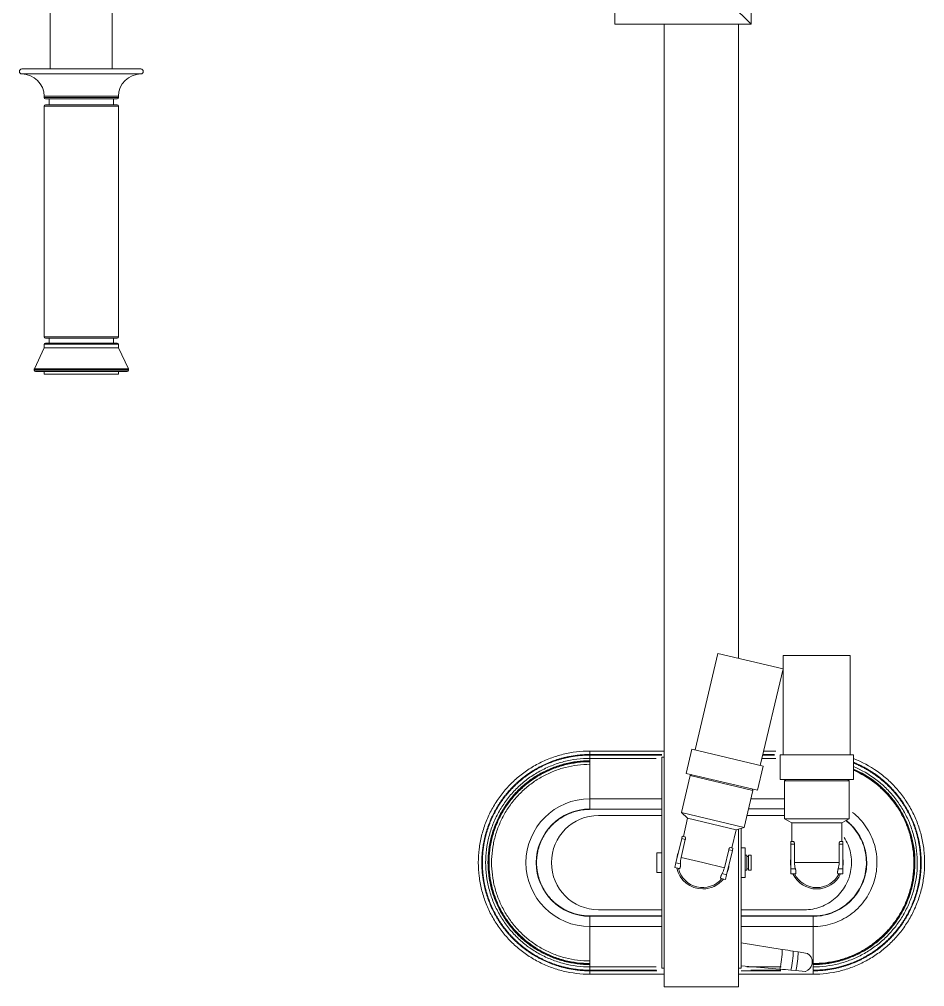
# Model space of a CAD drawing. Header units: millimetres. Extents: x 2179 to 48742, y 3478 to 161002.
# Drawn here: x 25516.3 to 25881.4, y 138452.8 to 138842.8 of the extents above; entities that cross this region are included whole.
import ezdxf

# ---------------------------------------------------------------- set-up
doc = ezdxf.new("R2010")
doc.units = ezdxf.units.MM
doc.layers.add('0-1', color=7, linetype='Continuous', lineweight=9)
doc.layers.add('2966-1_navrh dispozice stroju-HK_02_dwg-1', color=7, linetype='Continuous', lineweight=9, true_color=0x919191)

# ---------------------------------------------------------------- blocks, each defined once
blk = doc.blocks.new('2966-1_navrh dispozice stroju-HK_02_dwg_SE2184-903838-1NP _ stroje')
at = {"layer": '0-1'}
for p, q in [((-540.88, 1737.25), (-796.5, 1737.25)), ((-408.5, 1737.25), (-472.06, 1737.25))]:
    blk.add_line(p, q, dxfattribs=at)
blk = doc.blocks.new('2966-1_navrh dispozice stroju-HK_02_dwg_SE2185-903839-1NP _ stroje')
at = {"layer": '0-1'}
blk.add_line((-796.5, 1707.25), (-408.5, 1707.25), dxfattribs=at)
blk = doc.blocks.new('2966-1_navrh dispozice stroju-HK_02_dwg_SE2183-903840-1NP _ stroje')
at = {"layer": '0-1'}
blk.add_line((-408.5, 1707.25), (-408.5, 1737.25), dxfattribs=at)
for name in ['2966-1_navrh dispozice stroju-HK_02_dwg_SE2184-903838-1NP _ stroje', '2966-1_navrh dispozice stroju-HK_02_dwg_SE2185-903839-1NP _ stroje']:
    blk.add_blockref(name, (0, 0))
blk = doc.blocks.new('2966-1_navrh dispozice stroju-HK_02_dwg_SE2175-903849-1NP _ stroje')
at = {"layer": '0-1', "flags": 128}
for points in [[(-848, 1742.25), (-796.5, 1742.25), (-796.5, 1687.25), (-804.5, 1687.25)], [(-796.5, 1742.25), (-804.5, 1734.25), (-848, 1734.25)], [(-804.5, 1734.25), (-804.5, 1687.25), (-836.5, 1687.25), (-836.5, 1702.25), (-848, 1702.25)]]:
    blk.add_lwpolyline(points, dxfattribs=at)
blk = doc.blocks.new('2966-1_navrh dispozice stroju-HK_02_dwg_SE2172-903852-1NP _ stroje')
at = {"layer": '0-1'}
for p, q in [((-835.5, 1484.65), (-858.5, 1484.65)), ((-778.5, 1484.65), (-803.15, 1484.65))]:
    blk.add_line(p, q, dxfattribs=at)
blk = doc.blocks.new('2966-1_navrh dispozice stroju-HK_02_dwg_SE2171-903853-1NP _ stroje')
at = {"layer": '0-1'}
blk.add_line((-809.48, 1459.65), (-778.5, 1459.65), dxfattribs=at)
blk.add_blockref('2966-1_navrh dispozice stroju-HK_02_dwg_SE2172-903852-1NP _ stroje', (0, 0))
blk = doc.blocks.new('2966-1_navrh dispozice stroju-HK_02_dwg_SE2170-903854-1NP _ stroje')
at = {"layer": '0-1'}
for p, q in [((-778.5, 1448.15), (-778.5, 1496.15)), ((-776.5, 1448.15), (-776.5, 1496.15)), ((-656.5, 1490.65), (-656.5, 1453.65)), ((-766.5, 1486.65), (-766.5, 1457.65)), ((-764, 1457.65), (-764, 1486.65)), ((-670, 1486.65), (-670, 1457.65)), ((-668, 1457.65), (-668, 1486.65)), ((-764, 1485.15), (-766.5, 1485.15)), ((-668, 1485.15), (-670, 1485.15)), ((-766.5, 1459.15), (-764, 1459.15)), ((-670, 1459.15), (-668, 1459.15))]:
    blk.add_line(p, q, dxfattribs=at)
at = {"layer": '0-1', "flags": 128}
for points in [[(-666, 1457.15), (-666, 1487.15), (-667.5, 1487.15), (-667.5, 1457.15), (-666, 1457.15), (-657.6, 1453.2), (-657.6, 1491.11), (-666, 1487.15)], [(-656.5, 1487.15), (-655.5, 1487.15), (-655.5, 1457.15), (-656.5, 1457.15)]]:
    blk.add_lwpolyline(points, dxfattribs=at)
for points in [[(-657.39, 1491.15), (-657.39, 1453.15), (-657, 1453.15), (-657, 1491.15)], [(-767.5, 1487.15), (-767, 1487.15), (-767, 1457.15), (-767.5, 1457.15)], [(-670.5, 1457.15), (-670.5, 1487.15), (-763.5, 1487.15), (-763.5, 1457.15)]]:
    blk.add_lwpolyline(points, close=True, dxfattribs=at)
at = {"layer": '0-1'}
for centre, radius, start, end in [((-777.5, 1496.15), 1, 0, 180), ((-767.5, 1496.15), 9, 180, 270), ((-657.39, 1490.65), 0.5, 90, 115.2011), ((-657, 1490.65), 0.5, 0, 90), ((-767, 1486.65), 0.5, 360, 90), ((-763.5, 1486.65), 0.5, 90, 180), ((-670.5, 1486.65), 0.5, 0, 90), ((-667.5, 1486.65), 0.5, 90, 180), ((-767.5, 1448.15), 9, 90, 180), ((-767, 1457.65), 0.5, 270, 360), ((-763.5, 1457.65), 0.5, 180, 270), ((-670.5, 1457.65), 0.5, 270, 0), ((-667.5, 1457.65), 0.5, 180, 270), ((-657.39, 1453.65), 0.5, 244.7989, 270), ((-657, 1453.65), 0.5, 270, 0), ((-777.5, 1448.15), 1, 180, 0)]:
    blk.add_arc(centre, radius, start, end, dxfattribs=at)
blk = doc.blocks.new('2966-1_navrh dispozice stroju-HK_02_dwg_SE2169-903855-1NP _ stroje')
at = {"layer": '0-1', "flags": 128}
blk.add_lwpolyline([(-502, 1755.25), (-542, 1755.25), (-542, 1782.25), (-502, 1782.25)], dxfattribs=at)
blk = doc.blocks.new('2966-1_navrh dispozice stroju-HK_02_dwg_SE2168-903856-1NP _ stroje')
at = {"layer": '0-1', "flags": 128}
blk.add_lwpolyline([(-502, 1783.5), (-492, 1783.5), (-492, 1754), (-502, 1754)], close=True, dxfattribs=at)
blk = doc.blocks.new('2966-1_navrh dispozice stroju-HK_02_dwg_SE2167-903857-1NP _ stroje')
at = {"layer": '0-1'}
for start, end in [(81.2584, 98.7416), (360, 64.9384), (295.0616, 360), (261.2584, 278.7416)]:
    blk.add_arc((-458.5, 1768.75), 10.62, start, end, dxfattribs=at)
blk = doc.blocks.new('2966-1_navrh dispozice stroju-HK_02_dwg_SE2166-903858-1NP _ stroje')
at = {"layer": '0-1'}
for p, q in [((-491.5, 1781.75), (-492, 1781.25)), ((-456, 1760.12), (-456, 1758.25)), ((-492, 1756.25), (-491.5, 1755.75))]:
    blk.add_line(p, q, dxfattribs=at)
at = {"layer": '0-1', "flags": 128}
for points in [[(-476.2, 1781.75), (-491.5, 1781.75), (-491.5, 1755.75), (-476.2, 1755.75)], [(-474.5, 1758.7), (-476.2, 1755.75), (-476.2, 1781.75), (-474.5, 1778.8)], [(-467, 1758.7), (-474.5, 1758.7), (-474.5, 1778.8), (-467, 1778.8)], [(-466, 1779.25), (-467, 1779.25), (-467, 1778.18)], [(-456, 1779.25), (-466, 1779.25), (-466, 1777.74), (-458.5, 1777.74), (-458.5, 1759.77), (-466, 1759.77), (-466, 1758.25), (-467, 1758.25), (-467, 1759.33)], [(-456, 1777.39), (-456, 1779.25), (-454, 1779.25), (-454, 1777.39)], [(-454, 1760.12), (-454, 1758.25), (-456, 1758.25), (-466, 1758.25)]]:
    blk.add_lwpolyline(points, dxfattribs=at)
at = {"layer": '0-1'}
for radius, start, end in [(8.99, 73.847, 90), (10.05, 296.6001, 63.3999), (8.99, 270, 286.153)]:
    blk.add_arc((-458.5, 1768.75), radius, start, end, dxfattribs=at)
for points, knots in [([(-467, 1778.18), (-467, 1778.15), (-466.99, 1778.1), (-466.96, 1778.06), (-466.93, 1778.02), (-466.9, 1778), (-466.86, 1777.97), (-466.83, 1777.94), (-466.79, 1777.92), (-466.75, 1777.9), (-466.71, 1777.88), (-466.67, 1777.87), (-466.63, 1777.85), (-466.59, 1777.83), (-466.55, 1777.82), (-466.51, 1777.81), (-466.47, 1777.8), (-466.43, 1777.79), (-466.39, 1777.78), (-466.34, 1777.77), (-466.3, 1777.76), (-466.26, 1777.76), (-466.22, 1777.75), (-466.17, 1777.75), (-466.13, 1777.74), (-466.07, 1777.74), (-466.03, 1777.74), (-466, 1777.74)], [0, 0, 0, 0, 0.073965, 0.110985, 0.148017, 0.185056, 0.222097, 0.259139, 0.296181, 0.333224, 0.370267, 0.40731, 0.444353, 0.481396, 0.51844, 0.555483, 0.592526, 0.629569, 0.666612, 0.703656, 0.740699, 0.777742, 0.814786, 0.851829, 0.888872, 0.925916, 1, 1, 1, 1]), ([(-456, 1777.39), (-455.98, 1777.38), (-455.94, 1777.37), (-455.9, 1777.36), (-455.86, 1777.35), (-455.82, 1777.34), (-455.79, 1777.33), (-455.75, 1777.32), (-455.72, 1777.31), (-455.68, 1777.3), (-455.65, 1777.29), (-455.61, 1777.28), (-455.58, 1777.27), (-455.54, 1777.27), (-455.5, 1777.26), (-455.47, 1777.25), (-455.43, 1777.24), (-455.4, 1777.24), (-455.36, 1777.23), (-455.32, 1777.22), (-455.29, 1777.22), (-455.25, 1777.21), (-455.22, 1777.2), (-455.18, 1777.2), (-455.14, 1777.19), (-455.11, 1777.19), (-455.07, 1777.18), (-455.03, 1777.18), (-455, 1777.17), (-454.96, 1777.17), (-454.92, 1777.16), (-454.89, 1777.16), (-454.85, 1777.15), (-454.81, 1777.15), (-454.78, 1777.15), (-454.74, 1777.15), (-454.7, 1777.14), (-454.67, 1777.14), (-454.63, 1777.14), (-454.59, 1777.14), (-454.56, 1777.14), (-454.52, 1777.14), (-454.48, 1777.14), (-454.45, 1777.15), (-454.41, 1777.15), (-454.37, 1777.15), (-454.34, 1777.16), (-454.3, 1777.16), (-454.27, 1777.17), (-454.23, 1777.18), (-454.19, 1777.19), (-454.16, 1777.2), (-454.13, 1777.22), (-454.09, 1777.24), (-454.06, 1777.26), (-454.04, 1777.28), (-454.01, 1777.32), (-454, 1777.36), (-454, 1777.39)], [0, 0, 0, 0, 0.034487, 0.05173, 0.068973, 0.086216, 0.10346, 0.120703, 0.137946, 0.15519, 0.172433, 0.189676, 0.206919, 0.224163, 0.241406, 0.258649, 0.275893, 0.293136, 0.310379, 0.327623, 0.344866, 0.362109, 0.379353, 0.396596, 0.413839, 0.431082, 0.448326, 0.465569, 0.482812, 0.500056, 0.517299, 0.534542, 0.551786, 0.569029, 0.586272, 0.603516, 0.620759, 0.638002, 0.655246, 0.672489, 0.689732, 0.706975, 0.724219, 0.741462, 0.758705, 0.775948, 0.793192, 0.810435, 0.827678, 0.84492, 0.862162, 0.879404, 0.896644, 0.913882, 0.931115, 0.948337, 0.965551, 1, 1, 1, 1]), ([(-466, 1759.77), (-466.03, 1759.77), (-466.08, 1759.77), (-466.14, 1759.76), (-466.18, 1759.76), (-466.22, 1759.76), (-466.27, 1759.75), (-466.31, 1759.74), (-466.36, 1759.74), (-466.4, 1759.73), (-466.44, 1759.72), (-466.49, 1759.71), (-466.53, 1759.69), (-466.57, 1759.68), (-466.62, 1759.67), (-466.66, 1759.65), (-466.7, 1759.63), (-466.74, 1759.61), (-466.78, 1759.59), (-466.82, 1759.57), (-466.85, 1759.55), (-466.89, 1759.52), (-466.92, 1759.49), (-466.95, 1759.46), (-466.99, 1759.41), (-467, 1759.36), (-467, 1759.33)], [0, 0, 0, 0, 0.076937, 0.115407, 0.153875, 0.192344, 0.230813, 0.269282, 0.307751, 0.34622, 0.384689, 0.423158, 0.461626, 0.500095, 0.538564, 0.577033, 0.615501, 0.65397, 0.692438, 0.730906, 0.769373, 0.807839, 0.846302, 0.884757, 0.923197, 1, 1, 1, 1]), ([(-454, 1760.12), (-454, 1760.15), (-454.01, 1760.19), (-454.04, 1760.23), (-454.07, 1760.25), (-454.1, 1760.27), (-454.13, 1760.29), (-454.16, 1760.31), (-454.2, 1760.32), (-454.24, 1760.33), (-454.27, 1760.34), (-454.31, 1760.35), (-454.35, 1760.35), (-454.38, 1760.36), (-454.42, 1760.36), (-454.46, 1760.36), (-454.49, 1760.36), (-454.53, 1760.37), (-454.57, 1760.37), (-454.61, 1760.37), (-454.64, 1760.37), (-454.68, 1760.36), (-454.72, 1760.36), (-454.76, 1760.36), (-454.79, 1760.36), (-454.83, 1760.36), (-454.87, 1760.35), (-454.9, 1760.35), (-454.94, 1760.34), (-454.98, 1760.34), (-455.02, 1760.34), (-455.05, 1760.33), (-455.09, 1760.33), (-455.13, 1760.32), (-455.16, 1760.31), (-455.2, 1760.31), (-455.24, 1760.3), (-455.27, 1760.3), (-455.31, 1760.29), (-455.35, 1760.28), (-455.38, 1760.27), (-455.42, 1760.27), (-455.46, 1760.26), (-455.49, 1760.25), (-455.53, 1760.24), (-455.57, 1760.24), (-455.6, 1760.23), (-455.64, 1760.22), (-455.68, 1760.21), (-455.71, 1760.2), (-455.75, 1760.19), (-455.79, 1760.18), (-455.82, 1760.17), (-455.86, 1760.16), (-455.89, 1760.15), (-455.94, 1760.14), (-455.98, 1760.13), (-456, 1760.12)], [0, 0, 0, 0, 0.035045, 0.052564, 0.070094, 0.087631, 0.105172, 0.122716, 0.14026, 0.157805, 0.175351, 0.192896, 0.210442, 0.227988, 0.245534, 0.263079, 0.280625, 0.298171, 0.315717, 0.333263, 0.350808, 0.368354, 0.3859, 0.403446, 0.420991, 0.438537, 0.456083, 0.473629, 0.491174, 0.50872, 0.526266, 0.543812, 0.561357, 0.578903, 0.596449, 0.613995, 0.63154, 0.649086, 0.666632, 0.684178, 0.701723, 0.719269, 0.736815, 0.75436, 0.771906, 0.789452, 0.806997, 0.824543, 0.842089, 0.859635, 0.87718, 0.894726, 0.912272, 0.929817, 0.947363, 0.964909, 1, 1, 1, 1])]:
    blk.add_open_spline(points, degree=3, knots=knots, dxfattribs=at)
blk.add_blockref('2966-1_navrh dispozice stroju-HK_02_dwg_SE2167-903857-1NP _ stroje', (0, 0))
blk = doc.blocks.new('2966-1_navrh dispozice stroju-HK_02_dwg_SE2158-903859-1NP _ stroje')
at = {"layer": '0-1'}
for points, knots in [([(-443.08, 1782.43), (-444.79, 1784.17), (-447.8, 1786.33), (-452.36, 1788.11), (-455.96, 1788.84), (-459.63, 1788.96), (-463.27, 1788.46), (-467.94, 1786.99), (-471.09, 1785.02), (-472.9, 1783.4)], [0, 0, 0, 0, 0.222222, 0.333333, 0.444444, 0.555556, 0.666667, 0.777778, 1, 1, 1, 1]), ([(-436.87, 1767.25), (-436.86, 1769.5), (-437.39, 1772.86), (-439.52, 1778.06), (-441.5, 1780.83), (-443.08, 1782.43)], [0, 0, 0, 0, 0.4, 0.6, 1, 1, 1, 1])]:
    blk.add_open_spline(points, degree=3, knots=knots, dxfattribs=at)
blk.add_open_spline([(-472.9, 1783.4), (-473.4, 1782.96), (-474.36, 1782.02), (-475.22, 1781), (-475.63, 1780.48)], degree=3, dxfattribs=at)
blk = doc.blocks.new('2966-1_navrh dispozice stroju-HK_02_dwg_SE2159-903860-1NP _ stroje')
at = {"layer": '0-1'}
for p, q in [((-437, 1738.25), (-437, 1767.25)), ((-437, 1677.25), (-437, 1706.25))]:
    blk.add_line(p, q, dxfattribs=at)
blk = doc.blocks.new('2966-1_navrh dispozice stroju-HK_02_dwg_SE2160-903861-1NP _ stroje')
at = {"layer": '0-1'}
for p, q in [((-436.87, 1738.25), (-436.87, 1767.25)), ((-436.87, 1677.25), (-436.87, 1706.25))]:
    blk.add_line(p, q, dxfattribs=at)
blk = doc.blocks.new('2966-1_navrh dispozice stroju-HK_02_dwg_SE2161-903862-1NP _ stroje')
at = {"layer": '0-1'}
for p, q in [((-432.73, 1767.25), (-432.73, 1738.25)), ((-432.73, 1706.25), (-432.73, 1677.25))]:
    blk.add_line(p, q, dxfattribs=at)
blk = doc.blocks.new('2966-1_navrh dispozice stroju-HK_02_dwg_SE2162-903863-1NP _ stroje')
at = {"layer": '0-1'}
for p, q in [((-416.46, 1740.48), (-416.46, 1754.36)), ((-416.46, 1677.25), (-416.46, 1704.03))]:
    blk.add_line(p, q, dxfattribs=at)
blk = doc.blocks.new('2966-1_navrh dispozice stroju-HK_02_dwg_SE2163-903864-1NP _ stroje')
at = {"layer": '0-1'}
for p, q in [((-415.14, 1754.3), (-415.14, 1742.12)), ((-415.14, 1704.15), (-415.14, 1677.25))]:
    blk.add_line(p, q, dxfattribs=at)
blk = doc.blocks.new('2966-1_navrh dispozice stroju-HK_02_dwg_SE2164-903865-1NP _ stroje')
at = {"layer": '0-1'}
for p, q in [((-414.9, 1738.25), (-414.9, 1754.29)), ((-414.9, 1677.25), (-414.9, 1704.27))]:
    blk.add_line(p, q, dxfattribs=at)
blk = doc.blocks.new('2966-1_navrh dispozice stroju-HK_02_dwg_SE2165-903866-1NP _ stroje')
at = {"layer": '0-1'}
for p, q in [((-413.5, 1737.25), (-413.5, 1767.25)), ((-413.5, 1677.25), (-413.5, 1707.25))]:
    blk.add_line(p, q, dxfattribs=at)
blk = doc.blocks.new('2966-1_navrh dispozice stroju-HK_02_dwg_SE2157-903867-1NP _ stroje')
at = {"layer": '0-1'}
for p, q in [((-414.9, 1767.25), (-413.5, 1767.25)), ((-484.27, 1742.22), (-484.27, 1755.75)), ((-503.5, 1752.24), (-503.5, 1747.29)), ((-502.1, 1751.74), (-502.1, 1746.96)), ((-501.86, 1746.9), (-501.86, 1751.74)), ((-500.55, 1752.21), (-500.55, 1746.59)), ((-484.27, 1677.25), (-484.27, 1706.25)), ((-414.9, 1677.25), (-413.5, 1677.25))]:
    blk.add_line(p, q, dxfattribs=at)
at = {"layer": '0-1', "flags": 128}
for points in [[(-437, 1767.25), (-436.87, 1767.25), (-432.73, 1767.25), (-416.46, 1767.25), (-415.14, 1767.25)], [(-480.14, 1755.75), (-480.14, 1741.24), (-480, 1755.75)], [(-502.1, 1706.25), (-502.1, 1677.25), (-503.5, 1677.25), (-503.5, 1707.25)], [(-500.55, 1677.25), (-501.86, 1677.25), (-501.86, 1706.25)], [(-500.55, 1704.03), (-500.55, 1677.25), (-484.27, 1677.25), (-480, 1677.25), (-480.14, 1677.25), (-480, 1706.25), (-480, 1677.25)], [(-437, 1677.25), (-436.87, 1677.25), (-432.73, 1677.25), (-416.46, 1677.25), (-415.14, 1677.25)]]:
    blk.add_lwpolyline(points, dxfattribs=at)
at = {"layer": '0-1'}
for radius, end in [(25.77, 0), (21.64, 360)]:
    blk.add_arc((-458.5, 1677.25), radius, 180, end, dxfattribs=at)
for points, degree, knots in [([(-413.5, 1767.25), (-413.5, 1770.87), (-414.16, 1776.29), (-416.31, 1783.2), (-418.53, 1788.16), (-421.33, 1792.81), (-424.67, 1797.09), (-428.5, 1800.94), (-432.77, 1804.3), (-437.41, 1807.13), (-442.35, 1809.37), (-447.53, 1811.01), (-452.86, 1812.01), (-458.28, 1812.36), (-463.71, 1812.06), (-469.05, 1811.11), (-474.25, 1809.53), (-479.21, 1807.33), (-483.88, 1804.55), (-488.18, 1801.23), (-492.04, 1797.42), (-496.55, 1791.75), (-499.13, 1786.94), (-500.44, 1783.57)], 3, [0, 0, 0, 0, 0.086957, 0.130435, 0.173913, 0.217391, 0.26087, 0.304348, 0.347826, 0.391304, 0.434783, 0.478261, 0.521739, 0.565217, 0.608696, 0.652174, 0.695652, 0.73913, 0.782609, 0.826087, 0.869565, 0.913043, 1, 1, 1, 1]), ([(-414.9, 1767.25), (-414.9, 1771.19), (-416.07, 1777.63), (-417.62, 1782.64), (-419.75, 1787.42), (-422.45, 1791.91), (-425.66, 1796.05), (-429.34, 1799.77), (-433.44, 1803.03), (-437.9, 1805.77), (-442.65, 1807.96), (-447.64, 1809.56), (-452.78, 1810.56), (-458, 1810.93), (-463.23, 1810.68), (-468.39, 1809.8), (-473.41, 1808.31), (-478.22, 1806.23), (-482.74, 1803.59), (-486.92, 1800.43), (-490.68, 1796.79), (-493.98, 1792.73), (-497.48, 1787.19), (-498.95, 1783.54)], 2, [0, 0, 0, 0.065217, 0.108696, 0.152174, 0.195652, 0.23913, 0.282609, 0.326087, 0.369565, 0.413043, 0.456522, 0.5, 0.543478, 0.586956, 0.630435, 0.673913, 0.717391, 0.76087, 0.804348, 0.847826, 0.891304, 0.934783, 1, 1, 1]), ([(-498.69, 1783.53), (-497.23, 1787.16), (-493.74, 1792.65), (-490.45, 1796.68), (-486.71, 1800.29), (-482.55, 1803.43), (-478.05, 1806.05), (-473.28, 1808.11), (-468.28, 1809.58), (-463.15, 1810.45), (-457.96, 1810.69), (-452.77, 1810.31), (-447.66, 1809.32), (-442.71, 1807.72), (-437.98, 1805.54), (-433.55, 1802.81), (-429.48, 1799.57), (-425.82, 1795.87), (-422.63, 1791.76), (-419.96, 1787.29), (-417.84, 1782.54), (-416.3, 1777.57), (-415.14, 1771.17), (-415.14, 1767.25)], 2, [0, 0, 0, 0.065217, 0.108696, 0.152174, 0.195652, 0.23913, 0.282609, 0.326087, 0.369565, 0.413044, 0.456522, 0.5, 0.543478, 0.586957, 0.630435, 0.673913, 0.717391, 0.76087, 0.804348, 0.847826, 0.891304, 0.934783, 1, 1, 1]), ([(-416.46, 1767.25), (-416.46, 1770.75), (-417.12, 1775.99), (-419.27, 1782.66), (-421.49, 1787.43), (-424.29, 1791.87), (-427.61, 1795.94), (-431.42, 1799.56), (-435.65, 1802.68), (-440.24, 1805.25), (-445.11, 1807.22), (-450.18, 1808.58), (-455.39, 1809.29), (-460.65, 1809.35), (-465.87, 1808.76), (-470.97, 1807.52), (-475.89, 1805.66), (-480.53, 1803.19), (-484.83, 1800.17), (-488.72, 1796.64), (-493.28, 1791.32), (-495.92, 1786.74), (-497.27, 1783.52)], 3, [0, 0, 0, 0, 0.090909, 0.136364, 0.181818, 0.227273, 0.272727, 0.318182, 0.363636, 0.409091, 0.454545, 0.5, 0.545455, 0.590909, 0.636364, 0.681818, 0.727273, 0.772727, 0.818182, 0.863636, 0.909091, 1, 1, 1, 1]), ([(-496.23, 1783.55), (-494.88, 1786.68), (-492.27, 1791.11), (-487.78, 1796.25), (-483.96, 1799.65), (-479.75, 1802.56), (-475.21, 1804.92), (-470.41, 1806.7), (-465.43, 1807.87), (-460.34, 1808.42), (-455.23, 1808.33), (-450.16, 1807.61), (-445.22, 1806.26), (-440.49, 1804.31), (-436.04, 1801.8), (-431.93, 1798.75), (-428.23, 1795.21), (-425, 1791.24), (-422.28, 1786.9), (-420.13, 1782.26), (-418.04, 1775.77), (-417.4, 1770.66), (-417.4, 1767.25)], 3, [0, 0, 0, 0, 0.090909, 0.136364, 0.181818, 0.227273, 0.272727, 0.318182, 0.363636, 0.409091, 0.454545, 0.5, 0.545455, 0.590909, 0.636364, 0.681818, 0.727273, 0.772727, 0.818182, 0.863636, 0.909091, 1, 1, 1, 1]), ([(-495.93, 1783.56), (-494.58, 1786.66), (-491.97, 1791.05), (-487.5, 1796.13), (-483.7, 1799.5), (-479.52, 1802.37), (-475.01, 1804.71), (-470.25, 1806.46), (-465.3, 1807.61), (-460.25, 1808.14), (-455.18, 1808.05), (-450.15, 1807.32), (-445.26, 1805.98), (-440.56, 1804.04), (-436.15, 1801.54), (-432.07, 1798.51), (-428.41, 1794.99), (-425.21, 1791.05), (-422.52, 1786.75), (-420.38, 1782.14), (-418.31, 1775.7), (-417.68, 1770.63), (-417.68, 1767.25)], 3, [0, 0, 0, 0, 0.090909, 0.136364, 0.181818, 0.227273, 0.272727, 0.318182, 0.363636, 0.409091, 0.454545, 0.5, 0.545455, 0.590909, 0.636364, 0.681818, 0.727273, 0.772727, 0.818182, 0.863636, 0.909091, 1, 1, 1, 1]), ([(-495.76, 1783.57), (-494.41, 1786.65), (-491.81, 1791.02), (-487.36, 1796.07), (-483.57, 1799.42), (-479.4, 1802.27), (-474.9, 1804.59), (-470.16, 1806.33), (-465.23, 1807.47), (-460.2, 1808), (-455.15, 1807.89), (-450.15, 1807.17), (-445.27, 1805.83), (-440.6, 1803.89), (-436.21, 1801.4), (-432.15, 1798.38), (-428.51, 1794.88), (-425.32, 1790.96), (-422.64, 1786.67), (-420.51, 1782.08), (-418.46, 1775.66), (-417.83, 1770.62), (-417.83, 1767.25)], 3, [0, 0, 0, 0, 0.090909, 0.136364, 0.181818, 0.227273, 0.272727, 0.318182, 0.363636, 0.409091, 0.454545, 0.5, 0.545455, 0.590909, 0.636364, 0.681818, 0.727273, 0.772727, 0.818182, 0.863636, 0.909091, 1, 1, 1, 1]), ([(-478.77, 1783.16), (-477.13, 1785.26), (-474.18, 1788.01), (-469.55, 1790.65), (-465.81, 1792.07), (-461.9, 1792.9), (-457.9, 1793.12), (-453.92, 1792.72), (-450.05, 1791.71), (-446.38, 1790.11), (-443, 1787.97), (-440, 1785.34), (-437.43, 1782.27), (-435.37, 1778.84), (-433.35, 1773.9), (-432.73, 1769.91), (-432.73, 1767.25)], 3, [0, 0, 0, 0, 0.125, 0.1875, 0.25, 0.3125, 0.375, 0.4375, 0.5, 0.5625, 0.625, 0.6875, 0.75, 0.8125, 0.875, 1, 1, 1, 1]), ([(-475.21, 1780.79), (-473.62, 1782.75), (-470.72, 1785.26), (-466.17, 1787.46), (-462.52, 1788.49), (-458.74, 1788.86), (-454.96, 1788.57), (-451.29, 1787.63), (-447.84, 1786.05), (-444.71, 1783.89), (-442.02, 1781.23), (-439.83, 1778.13), (-437.67, 1773.55), (-437, 1769.77), (-437, 1767.25)], 3, [0, 0, 0, 0, 0.142857, 0.214286, 0.285714, 0.357143, 0.428571, 0.5, 0.571429, 0.642857, 0.714286, 0.785714, 0.857143, 1, 1, 1, 1]), ([(-503.5, 1677.25), (-503.5, 1673.63), (-502.84, 1668.19), (-500.68, 1661.26), (-498.44, 1656.29), (-495.63, 1651.63), (-492.27, 1647.34), (-488.41, 1643.49), (-484.13, 1640.13), (-479.47, 1637.31), (-474.5, 1635.08), (-469.3, 1633.46), (-463.94, 1632.47), (-458.5, 1632.14), (-453.06, 1632.47), (-447.71, 1633.46), (-442.51, 1635.08), (-437.54, 1637.31), (-432.88, 1640.13), (-428.59, 1643.49), (-424.74, 1647.34), (-421.38, 1651.63), (-418.56, 1656.29), (-416.32, 1661.26), (-414.16, 1668.19), (-413.5, 1673.63), (-413.5, 1677.25)], 3, [0, 0, 0, 0, 0.076923, 0.115385, 0.153846, 0.192308, 0.230769, 0.269231, 0.307692, 0.346154, 0.384615, 0.423077, 0.461538, 0.5, 0.538462, 0.576923, 0.615385, 0.653846, 0.692308, 0.730769, 0.769231, 0.807692, 0.846154, 0.884615, 0.923077, 1, 1, 1, 1]), ([(-502.1, 1677.25), (-502.1, 1673.29), (-500.91, 1666.8), (-499.34, 1661.77), (-497.18, 1656.95), (-494.45, 1652.44), (-491.2, 1648.29), (-487.47, 1644.56), (-483.31, 1641.31), (-478.8, 1638.58), (-473.99, 1636.41), (-468.95, 1634.84), (-463.77, 1633.89), (-458.5, 1633.57), (-453.24, 1633.89), (-448.05, 1634.84), (-443.01, 1636.41), (-438.2, 1638.58), (-433.69, 1641.31), (-429.54, 1644.56), (-425.81, 1648.29), (-422.55, 1652.44), (-419.82, 1656.95), (-417.66, 1661.77), (-416.09, 1666.8), (-414.9, 1673.29), (-414.9, 1677.25)], 2, [0, 0, 0, 0.057692, 0.096154, 0.134615, 0.173077, 0.211538, 0.25, 0.288462, 0.326923, 0.365385, 0.403846, 0.442308, 0.480769, 0.519231, 0.557692, 0.596154, 0.634615, 0.673077, 0.711538, 0.75, 0.788462, 0.826923, 0.865385, 0.903846, 0.942308, 1, 1, 1]), ([(-415.14, 1677.25), (-415.14, 1673.31), (-416.32, 1666.86), (-417.88, 1661.85), (-420.04, 1657.07), (-422.75, 1652.58), (-425.98, 1648.45), (-429.69, 1644.74), (-433.82, 1641.5), (-438.31, 1638.79), (-443.1, 1636.64), (-448.11, 1635.07), (-453.27, 1634.13), (-458.5, 1633.81), (-463.74, 1634.13), (-468.9, 1635.07), (-473.91, 1636.64), (-478.69, 1638.79), (-483.18, 1641.5), (-487.31, 1644.74), (-491.02, 1648.45), (-494.25, 1652.58), (-496.97, 1657.07), (-499.12, 1661.85), (-500.68, 1666.86), (-501.86, 1673.31), (-501.86, 1677.25)], 2, [0, 0, 0, 0.057692, 0.096154, 0.134615, 0.173077, 0.211538, 0.25, 0.288462, 0.326923, 0.365385, 0.403846, 0.442308, 0.480769, 0.519231, 0.557692, 0.596154, 0.634615, 0.673077, 0.711538, 0.75, 0.788462, 0.826923, 0.865385, 0.903846, 0.942308, 1, 1, 1]), ([(-500.55, 1677.25), (-500.55, 1673.73), (-499.88, 1668.45), (-497.7, 1661.74), (-495.44, 1656.95), (-492.61, 1652.48), (-489.23, 1648.4), (-485.37, 1644.77), (-481.09, 1641.66), (-476.45, 1639.11), (-471.53, 1637.16), (-466.4, 1635.85), (-461.15, 1635.18), (-455.85, 1635.18), (-450.6, 1635.85), (-445.48, 1637.16), (-440.55, 1639.11), (-435.91, 1641.66), (-431.63, 1644.77), (-427.77, 1648.4), (-424.4, 1652.48), (-421.56, 1656.95), (-419.31, 1661.74), (-417.13, 1668.45), (-416.46, 1673.73), (-416.46, 1677.25)], 3, [0, 0, 0, 0, 0.08, 0.12, 0.16, 0.2, 0.24, 0.28, 0.32, 0.36, 0.4, 0.44, 0.48, 0.52, 0.56, 0.6, 0.64, 0.68, 0.72, 0.76, 0.8, 0.84, 0.88, 0.92, 1, 1, 1, 1]), ([(-417.4, 1677.25), (-417.4, 1673.81), (-418.06, 1668.65), (-420.19, 1662.08), (-422.39, 1657.4), (-425.16, 1653.03), (-428.46, 1649.05), (-432.23, 1645.5), (-436.42, 1642.46), (-440.96, 1639.97), (-445.77, 1638.06), (-450.78, 1636.78), (-455.91, 1636.13), (-461.09, 1636.13), (-466.22, 1636.78), (-471.24, 1638.06), (-476.05, 1639.97), (-480.58, 1642.46), (-484.77, 1645.5), (-488.54, 1649.05), (-491.84, 1653.03), (-494.61, 1657.4), (-496.82, 1662.08), (-498.95, 1668.65), (-499.6, 1673.81), (-499.6, 1677.25)], 3, [0, 0, 0, 0, 0.08, 0.12, 0.16, 0.2, 0.24, 0.28, 0.32, 0.36, 0.4, 0.44, 0.48, 0.52, 0.56, 0.6, 0.64, 0.68, 0.72, 0.76, 0.8, 0.84, 0.88, 0.92, 1, 1, 1, 1]), ([(-417.68, 1677.25), (-417.68, 1673.83), (-418.33, 1668.7), (-420.45, 1662.19), (-422.63, 1657.54), (-425.39, 1653.2), (-428.66, 1649.24), (-432.41, 1645.72), (-436.57, 1642.7), (-441.07, 1640.22), (-445.85, 1638.33), (-450.83, 1637.05), (-455.93, 1636.41), (-461.07, 1636.41), (-466.17, 1637.05), (-471.15, 1638.33), (-475.93, 1640.22), (-480.43, 1642.7), (-484.59, 1645.72), (-488.34, 1649.24), (-491.61, 1653.2), (-494.37, 1657.54), (-496.56, 1662.19), (-498.68, 1668.7), (-499.33, 1673.83), (-499.32, 1677.25)], 3, [0, 0, 0, 0, 0.08, 0.12, 0.16, 0.2, 0.24, 0.28, 0.32, 0.36, 0.4, 0.44, 0.48, 0.52, 0.56, 0.6, 0.64, 0.68, 0.72, 0.76, 0.8, 0.84, 0.88, 0.92, 1, 1, 1, 1]), ([(-417.83, 1677.25), (-417.83, 1673.85), (-418.47, 1668.74), (-420.58, 1662.24), (-422.76, 1657.61), (-425.51, 1653.28), (-428.77, 1649.34), (-432.51, 1645.83), (-436.65, 1642.82), (-441.14, 1640.35), (-445.9, 1638.47), (-450.86, 1637.2), (-455.94, 1636.55), (-461.06, 1636.55), (-466.14, 1637.2), (-471.1, 1638.47), (-475.87, 1640.35), (-480.35, 1642.82), (-484.5, 1645.83), (-488.23, 1649.34), (-491.49, 1653.28), (-494.24, 1657.61), (-496.42, 1662.24), (-498.53, 1668.74), (-499.18, 1673.85), (-499.18, 1677.25)], 3, [0, 0, 0, 0, 0.08, 0.12, 0.16, 0.2, 0.24, 0.28, 0.32, 0.36, 0.4, 0.44, 0.48, 0.52, 0.56, 0.6, 0.64, 0.68, 0.72, 0.76, 0.8, 0.84, 0.88, 0.92, 1, 1, 1, 1]), ([(-418.85, 1677.25), (-418.85, 1673.93), (-419.48, 1668.95), (-421.54, 1662.62), (-423.67, 1658.1), (-426.34, 1653.89), (-429.52, 1650.04), (-433.16, 1646.62), (-437.2, 1643.69), (-441.58, 1641.29), (-446.22, 1639.45), (-451.05, 1638.21), (-456.01, 1637.58), (-461, 1637.58), (-465.95, 1638.21), (-470.79, 1639.45), (-475.43, 1641.29), (-479.8, 1643.69), (-483.84, 1646.62), (-487.48, 1650.04), (-490.66, 1653.89), (-493.34, 1658.1), (-495.46, 1662.62), (-497.52, 1668.95), (-498.15, 1673.93), (-498.15, 1677.25)], 3, [0, 0, 0, 0, 0.08, 0.12, 0.16, 0.2, 0.24, 0.28, 0.32, 0.36, 0.4, 0.44, 0.48, 0.52, 0.56, 0.6, 0.64, 0.68, 0.72, 0.76, 0.8, 0.84, 0.88, 0.92, 1, 1, 1, 1]), ([(-480, 1677.25), (-480, 1674.42), (-478.78, 1669.87), (-477.19, 1666.46), (-475.03, 1663.38), (-472.37, 1660.72), (-469.29, 1658.56), (-465.88, 1656.97), (-462.25, 1656), (-458.5, 1655.67), (-454.75, 1656), (-451.12, 1656.97), (-447.71, 1658.56), (-444.63, 1660.72), (-441.97, 1663.38), (-439.81, 1666.46), (-438.22, 1669.87), (-437, 1674.42), (-437, 1677.25)], 2, [0, 0, 0, 0.083333, 0.138889, 0.194444, 0.25, 0.305556, 0.361111, 0.416667, 0.472222, 0.527778, 0.583333, 0.638889, 0.694444, 0.75, 0.805556, 0.861111, 0.916667, 1, 1, 1])]:
    blk.add_open_spline(points, degree=degree, knots=knots, dxfattribs=at)
for name in ['2966-1_navrh dispozice stroju-HK_02_dwg_SE2158-903859-1NP _ stroje', '2966-1_navrh dispozice stroju-HK_02_dwg_SE2159-903860-1NP _ stroje', '2966-1_navrh dispozice stroju-HK_02_dwg_SE2160-903861-1NP _ stroje', '2966-1_navrh dispozice stroju-HK_02_dwg_SE2161-903862-1NP _ stroje', '2966-1_navrh dispozice stroju-HK_02_dwg_SE2165-903866-1NP _ stroje', '2966-1_navrh dispozice stroju-HK_02_dwg_SE2162-903863-1NP _ stroje', '2966-1_navrh dispozice stroju-HK_02_dwg_SE2163-903864-1NP _ stroje', '2966-1_navrh dispozice stroju-HK_02_dwg_SE2164-903865-1NP _ stroje']:
    blk.add_blockref(name, (0, 0))
blk = doc.blocks.new('2966-1_navrh dispozice stroju-HK_02_dwg_SE2156-903868-1NP _ stroje')
at = {"layer": '0-1'}
blk.add_arc((-458.5, 1680.75), 19, 180, 0, dxfattribs=at)
blk = doc.blocks.new('2966-1_navrh dispozice stroju-HK_02_dwg_SE2154-903869-1NP _ stroje')
at = {"layer": '0-1'}
for p, q in [((-477.5, 1740.62), (-477.5, 1755.9)), ((-477.5, 1680.75), (-477.5, 1706.25))]:
    blk.add_line(p, q, dxfattribs=at)
blk = doc.blocks.new('2966-1_navrh dispozice stroju-HK_02_dwg_SE2155-903870-1NP _ stroje')
at = {"layer": '0-1'}
for p, q in [((-439.5, 1763.75), (-439.5, 1738.25)), ((-439.5, 1706.25), (-439.5, 1680.75))]:
    blk.add_line(p, q, dxfattribs=at)
blk = doc.blocks.new('2966-1_navrh dispozice stroju-HK_02_dwg_SE2153-903871-1NP _ stroje')
at = {"layer": '0-1'}
blk.add_arc((-458.5, 1680.75), 19, 180, 0, dxfattribs=at)
blk.add_open_spline([(-468.67, 1779.81), (-466.76, 1781.01), (-463.58, 1782.31), (-459.09, 1782.85), (-455.7, 1782.65), (-452.4, 1781.85), (-449.29, 1780.49), (-446.48, 1778.59), (-444.04, 1776.23), (-442.06, 1773.47), (-440.11, 1769.39), (-439.5, 1766.01), (-439.5, 1763.75)], degree=3, knots=[0, 0, 0, 0, 0.166667, 0.25, 0.333333, 0.416667, 0.5, 0.583333, 0.666667, 0.75, 0.833333, 1, 1, 1, 1], dxfattribs=at)
for name in ['2966-1_navrh dispozice stroju-HK_02_dwg_SE2155-903870-1NP _ stroje', '2966-1_navrh dispozice stroju-HK_02_dwg_SE2154-903869-1NP _ stroje']:
    blk.add_blockref(name, (0, 0))
blk = doc.blocks.new('2966-1_navrh dispozice stroju-HK_02_dwg_SE2152-903872-1NP _ stroje')
at = {"layer": '0-1', "flags": 128}
blk.add_lwpolyline([(-464.5, 1738.25), (-464.5, 1739.85), (-452.5, 1739.85), (-452.5, 1738.25)], dxfattribs=at)
blk = doc.blocks.new('2966-1_navrh dispozice stroju-HK_02_dwg_SE2151-903873-1NP _ stroje')
at = {"layer": '0-1', "flags": 128}
blk.add_lwpolyline([(-503.94, 1719.65), (-542.86, 1728.87), (-536.64, 1755.14), (-497.72, 1745.92)], dxfattribs=at)
blk = doc.blocks.new('2966-1_navrh dispozice stroju-HK_02_dwg_SE2150-903874-1NP _ stroje')
at = {"layer": '0-1'}
for p, q in [((-461, 1741.25), (-461, 1740.51)), ((-456, 1740.51), (-456, 1741.25))]:
    blk.add_line(p, q, dxfattribs=at)
at = {"layer": '0-1', "flags": 128}
blk.add_lwpolyline([(-455.5, 1742.25), (-455.5, 1741.25), (-461.5, 1741.25), (-461.5, 1742.25)], close=True, dxfattribs=at)
for points in [[(-461.5, 1739.85), (-461.5, 1740.51), (-455.5, 1740.51), (-455.5, 1739.85)], [(-454.5, 1706.25), (-454.5, 1704.25), (-462.5, 1704.25), (-462.5, 1706.25)]]:
    blk.add_lwpolyline(points, dxfattribs=at)
blk = doc.blocks.new('2966-1_navrh dispozice stroju-HK_02_dwg_SE2149-903875-1NP _ stroje')
at = {"layer": '0-1', "flags": 128}
for points in [[(-416, 1737.25), (-416, 1738.25), (-472.36, 1738.25)], [(-501, 1707.25), (-501, 1706.25), (-416, 1706.25), (-416, 1707.25)]]:
    blk.add_lwpolyline(points, dxfattribs=at)
blk = doc.blocks.new('2966-1_navrh dispozice stroju-HK_02_dwg_SE2148-903876-1NP _ stroje')
at = {"layer": '0-1', "flags": 128}
blk.add_lwpolyline([(-497.43, 1747.14), (-487.7, 1744.83), (-494.5, 1716.13), (-504.23, 1718.43)], close=True, dxfattribs=at)
blk = doc.blocks.new('2966-1_navrh dispozice stroju-HK_02_dwg_SE2147-903877-1NP _ stroje')
at = {"layer": '0-1'}
for p, q in [((-423.53, 1754.83), (-426.16, 1738.25)), ((-416.93, 1738.25), (-415.56, 1753.85))]:
    blk.add_line(p, q, dxfattribs=at)
at = {"layer": '0-1', "flags": 128}
for points in [[(-421.91, 1765.03), (-422.51, 1761.24), (-422.82, 1759.26)], [(-415.16, 1758.32), (-414.99, 1760.31), (-414.65, 1764.13)]]:
    blk.add_lwpolyline(points, dxfattribs=at)
at = {"layer": '0-1'}
for centre, radius, start, end in [((-418.48, 1762.95), 4.01, 87.208, 148.6968), ((-423.5, 1722.25), 45, 82.5871, 83.3421), ((-418.48, 1762.95), 4.01, 17.2324, 78.7213), ((601.16, 1594.16), 1037.2, 170.84074, 171.08852), ((-423.5, 1722.26), 37.02, 76.9798, 88.9497), ((-2331.3, 1924.9), 1923.36, 354.89782, 355.03144), ((-423.5, 1722.25), 32.58, 75.884, 90.0452)]:
    blk.add_arc(centre, radius, start, end, dxfattribs=at)
blk.add_open_spline([(-414.99, 1760.31), (-416.22, 1760.59), (-418.72, 1761.02), (-421.24, 1761.21), (-422.51, 1761.24)], degree=3, dxfattribs=at)
blk = doc.blocks.new('2966-1_navrh dispozice stroju-HK_02_dwg_SE2146-903878-1NP _ stroje')
at = {"layer": '0-1'}
for start, end in [(67.9264, 85.4096), (360, 51.6064), (281.7297, 360), (247.9264, 265.4096)]:
    blk.add_arc((-458.5, 1722.75), 10.62, start, end, dxfattribs=at)
blk = doc.blocks.new('2966-1_navrh dispozice stroju-HK_02_dwg_SE2145-903879-1NP _ stroje')
at = {"layer": '0-1'}
for p, q in [((-487.61, 1743.01), (-488.22, 1742.64)), ((-493.98, 1718.32), (-493.61, 1717.71)), ((-458.06, 1713.78), (-458.49, 1711.96))]:
    blk.add_line(p, q, dxfattribs=at)
at = {"layer": '0-1', "flags": 128}
for points in [[(-472.73, 1739.49), (-487.61, 1743.01), (-493.61, 1717.71), (-478.73, 1714.19)], [(-476.39, 1716.66), (-478.73, 1714.19), (-472.73, 1739.49), (-471.75, 1736.22)], [(-469.09, 1714.94), (-476.39, 1716.66), (-471.75, 1736.22), (-464.46, 1734.49)], [(-453.65, 1732.39), (-463.38, 1734.7), (-463.73, 1733.23), (-456.43, 1731.5), (-458.5, 1722.75), (-460.57, 1714.01), (-467.87, 1715.74), (-468.22, 1714.27), (-469.19, 1714.5), (-468.95, 1715.55)], [(-463.38, 1734.7), (-464.35, 1734.93), (-464.6, 1733.88)], [(-454.08, 1730.58), (-453.65, 1732.39), (-451.7, 1731.93), (-452.13, 1730.12)], [(-456.11, 1713.32), (-456.54, 1711.5), (-458.49, 1711.96), (-468.22, 1714.27)]]:
    blk.add_lwpolyline(points, dxfattribs=at)
at = {"layer": '0-1'}
for radius, start, end in [(8.99, 60.5151, 76.668), (10.05, 283.2681, 50.0679), (8.99, 256.6681, 272.821)]:
    blk.add_arc((-458.5, 1722.75), radius, start, end, dxfattribs=at)
for points, knots in [([(-464.6, 1733.88), (-464.61, 1733.85), (-464.6, 1733.81), (-464.58, 1733.76), (-464.56, 1733.72), (-464.54, 1733.68), (-464.51, 1733.65), (-464.48, 1733.62), (-464.45, 1733.59), (-464.42, 1733.56), (-464.39, 1733.53), (-464.35, 1733.5), (-464.32, 1733.48), (-464.28, 1733.46), (-464.24, 1733.43), (-464.21, 1733.41), (-464.17, 1733.39), (-464.13, 1733.37), (-464.09, 1733.35), (-464.05, 1733.34), (-464.01, 1733.32), (-463.97, 1733.3), (-463.93, 1733.29), (-463.89, 1733.27), (-463.85, 1733.26), (-463.8, 1733.25), (-463.76, 1733.23), (-463.73, 1733.23)], [0, 0, 0, 0, 0.073965, 0.110985, 0.148017, 0.185056, 0.222097, 0.259139, 0.296181, 0.333224, 0.370267, 0.40731, 0.444353, 0.481396, 0.51844, 0.555483, 0.592526, 0.629569, 0.666612, 0.703656, 0.740699, 0.777742, 0.814786, 0.851829, 0.888872, 0.925916, 1, 1, 1, 1]), ([(-454.08, 1730.58), (-454.06, 1730.56), (-454.03, 1730.55), (-453.98, 1730.52), (-453.95, 1730.51), (-453.92, 1730.49), (-453.89, 1730.47), (-453.85, 1730.45), (-453.82, 1730.44), (-453.79, 1730.42), (-453.76, 1730.4), (-453.72, 1730.39), (-453.69, 1730.37), (-453.66, 1730.35), (-453.62, 1730.34), (-453.59, 1730.32), (-453.56, 1730.31), (-453.52, 1730.29), (-453.49, 1730.28), (-453.46, 1730.26), (-453.42, 1730.25), (-453.39, 1730.23), (-453.36, 1730.22), (-453.32, 1730.2), (-453.29, 1730.19), (-453.25, 1730.18), (-453.22, 1730.16), (-453.19, 1730.15), (-453.15, 1730.14), (-453.12, 1730.12), (-453.08, 1730.11), (-453.05, 1730.1), (-453.01, 1730.09), (-452.98, 1730.08), (-452.94, 1730.06), (-452.91, 1730.05), (-452.87, 1730.04), (-452.84, 1730.03), (-452.8, 1730.02), (-452.77, 1730.02), (-452.73, 1730.01), (-452.69, 1730), (-452.66, 1729.99), (-452.62, 1729.99), (-452.59, 1729.98), (-452.55, 1729.98), (-452.51, 1729.97), (-452.48, 1729.97), (-452.44, 1729.97), (-452.4, 1729.97), (-452.37, 1729.97), (-452.33, 1729.97), (-452.29, 1729.98), (-452.26, 1729.99), (-452.22, 1730.01), (-452.19, 1730.02), (-452.16, 1730.06), (-452.14, 1730.09), (-452.13, 1730.12)], [0, 0, 0, 0, 0.034487, 0.05173, 0.068973, 0.086216, 0.10346, 0.120703, 0.137946, 0.15519, 0.172433, 0.189676, 0.206919, 0.224163, 0.241406, 0.258649, 0.275893, 0.293136, 0.310379, 0.327623, 0.344866, 0.362109, 0.379353, 0.396596, 0.413839, 0.431082, 0.448326, 0.465569, 0.482812, 0.500056, 0.517299, 0.534542, 0.551786, 0.569029, 0.586272, 0.603516, 0.620759, 0.638002, 0.655246, 0.672489, 0.689732, 0.706975, 0.724219, 0.741462, 0.758705, 0.775948, 0.793192, 0.810435, 0.827678, 0.84492, 0.862162, 0.879404, 0.896644, 0.913882, 0.931115, 0.948337, 0.965551, 1, 1, 1, 1]), ([(-467.87, 1715.74), (-467.9, 1715.75), (-467.94, 1715.76), (-468, 1715.77), (-468.05, 1715.77), (-468.09, 1715.78), (-468.14, 1715.78), (-468.18, 1715.79), (-468.22, 1715.79), (-468.27, 1715.79), (-468.31, 1715.79), (-468.36, 1715.79), (-468.4, 1715.79), (-468.45, 1715.79), (-468.49, 1715.78), (-468.54, 1715.78), (-468.58, 1715.77), (-468.62, 1715.76), (-468.67, 1715.75), (-468.71, 1715.73), (-468.75, 1715.72), (-468.79, 1715.7), (-468.83, 1715.68), (-468.87, 1715.66), (-468.91, 1715.62), (-468.94, 1715.58), (-468.95, 1715.55)], [0, 0, 0, 0, 0.076937, 0.115407, 0.153875, 0.192344, 0.230813, 0.269282, 0.307751, 0.34622, 0.384689, 0.423158, 0.461626, 0.500095, 0.538564, 0.577033, 0.615501, 0.65397, 0.692438, 0.730906, 0.769373, 0.807839, 0.846302, 0.884757, 0.923197, 1, 1, 1, 1]), ([(-456.11, 1713.32), (-456.11, 1713.34), (-456.11, 1713.38), (-456.13, 1713.43), (-456.15, 1713.46), (-456.17, 1713.49), (-456.2, 1713.51), (-456.23, 1713.53), (-456.26, 1713.55), (-456.29, 1713.57), (-456.33, 1713.59), (-456.36, 1713.6), (-456.4, 1713.62), (-456.43, 1713.63), (-456.47, 1713.64), (-456.5, 1713.66), (-456.54, 1713.67), (-456.57, 1713.68), (-456.61, 1713.69), (-456.65, 1713.69), (-456.68, 1713.7), (-456.72, 1713.71), (-456.76, 1713.72), (-456.79, 1713.72), (-456.83, 1713.73), (-456.87, 1713.74), (-456.9, 1713.74), (-456.94, 1713.75), (-456.98, 1713.75), (-457.01, 1713.75), (-457.05, 1713.76), (-457.09, 1713.76), (-457.13, 1713.77), (-457.16, 1713.77), (-457.2, 1713.77), (-457.24, 1713.77), (-457.27, 1713.78), (-457.31, 1713.78), (-457.35, 1713.78), (-457.39, 1713.78), (-457.42, 1713.78), (-457.46, 1713.79), (-457.5, 1713.79), (-457.54, 1713.79), (-457.57, 1713.79), (-457.61, 1713.79), (-457.65, 1713.79), (-457.69, 1713.79), (-457.72, 1713.79), (-457.76, 1713.79), (-457.8, 1713.79), (-457.84, 1713.79), (-457.87, 1713.79), (-457.91, 1713.78), (-457.95, 1713.78), (-458, 1713.78), (-458.03, 1713.78), (-458.06, 1713.78)], [0, 0, 0, 0, 0.035045, 0.052564, 0.070094, 0.087631, 0.105172, 0.122716, 0.14026, 0.157805, 0.175351, 0.192896, 0.210442, 0.227988, 0.245534, 0.263079, 0.280625, 0.298171, 0.315717, 0.333263, 0.350808, 0.368354, 0.3859, 0.403446, 0.420991, 0.438537, 0.456083, 0.473629, 0.491174, 0.50872, 0.526266, 0.543812, 0.561357, 0.578903, 0.596449, 0.613995, 0.63154, 0.649086, 0.666632, 0.684178, 0.701723, 0.719269, 0.736815, 0.75436, 0.771906, 0.789452, 0.806997, 0.824543, 0.842089, 0.859635, 0.87718, 0.894726, 0.912272, 0.929817, 0.947363, 0.964909, 1, 1, 1, 1])]:
    blk.add_open_spline(points, degree=3, knots=knots, dxfattribs=at)
blk.add_blockref('2966-1_navrh dispozice stroju-HK_02_dwg_SE2146-903878-1NP _ stroje', (0, 0))
blk = doc.blocks.new('2966-1_navrh dispozice stroju-HK_02_dwg-876232-1NP _ stroje')
at = {"rotation": 328.989640494807}
for name in ['2966-1_navrh dispozice stroju-HK_02_dwg_SE2183-903840-1NP _ stroje', '2966-1_navrh dispozice stroju-HK_02_dwg_SE2175-903849-1NP _ stroje', '2966-1_navrh dispozice stroju-HK_02_dwg_SE2157-903867-1NP _ stroje', '2966-1_navrh dispozice stroju-HK_02_dwg_SE2169-903855-1NP _ stroje', '2966-1_navrh dispozice stroju-HK_02_dwg_SE2151-903873-1NP _ stroje', '2966-1_navrh dispozice stroju-HK_02_dwg_SE2168-903856-1NP _ stroje', '2966-1_navrh dispozice stroju-HK_02_dwg_SE2166-903858-1NP _ stroje', '2966-1_navrh dispozice stroju-HK_02_dwg_SE2153-903871-1NP _ stroje', '2966-1_navrh dispozice stroju-HK_02_dwg_SE2148-903876-1NP _ stroje', '2966-1_navrh dispozice stroju-HK_02_dwg_SE2149-903875-1NP _ stroje', '2966-1_navrh dispozice stroju-HK_02_dwg_SE2145-903879-1NP _ stroje', '2966-1_navrh dispozice stroju-HK_02_dwg_SE2147-903877-1NP _ stroje', '2966-1_navrh dispozice stroju-HK_02_dwg_SE2150-903874-1NP _ stroje', '2966-1_navrh dispozice stroju-HK_02_dwg_SE2152-903872-1NP _ stroje', '2966-1_navrh dispozice stroju-HK_02_dwg_SE2171-903853-1NP _ stroje', '2966-1_navrh dispozice stroju-HK_02_dwg_SE2156-903868-1NP _ stroje', '2966-1_navrh dispozice stroju-HK_02_dwg_SE2170-903854-1NP _ stroje']:
    blk.add_blockref(name, (-62300.54, 46431.8), dxfattribs=at)

msp = doc.modelspace()

# ---------------------------------------------------------------- block references
at = {"layer": '2966-1_navrh dispozice stroju-HK_02_dwg-1', "rotation": 301.0103595051887}
msp.add_blockref('2966-1_navrh dispozice stroju-HK_02_dwg-876232-1NP _ stroje', (16370.46, 60726.75), dxfattribs=at)

doc.saveas('drawing.dxf')
